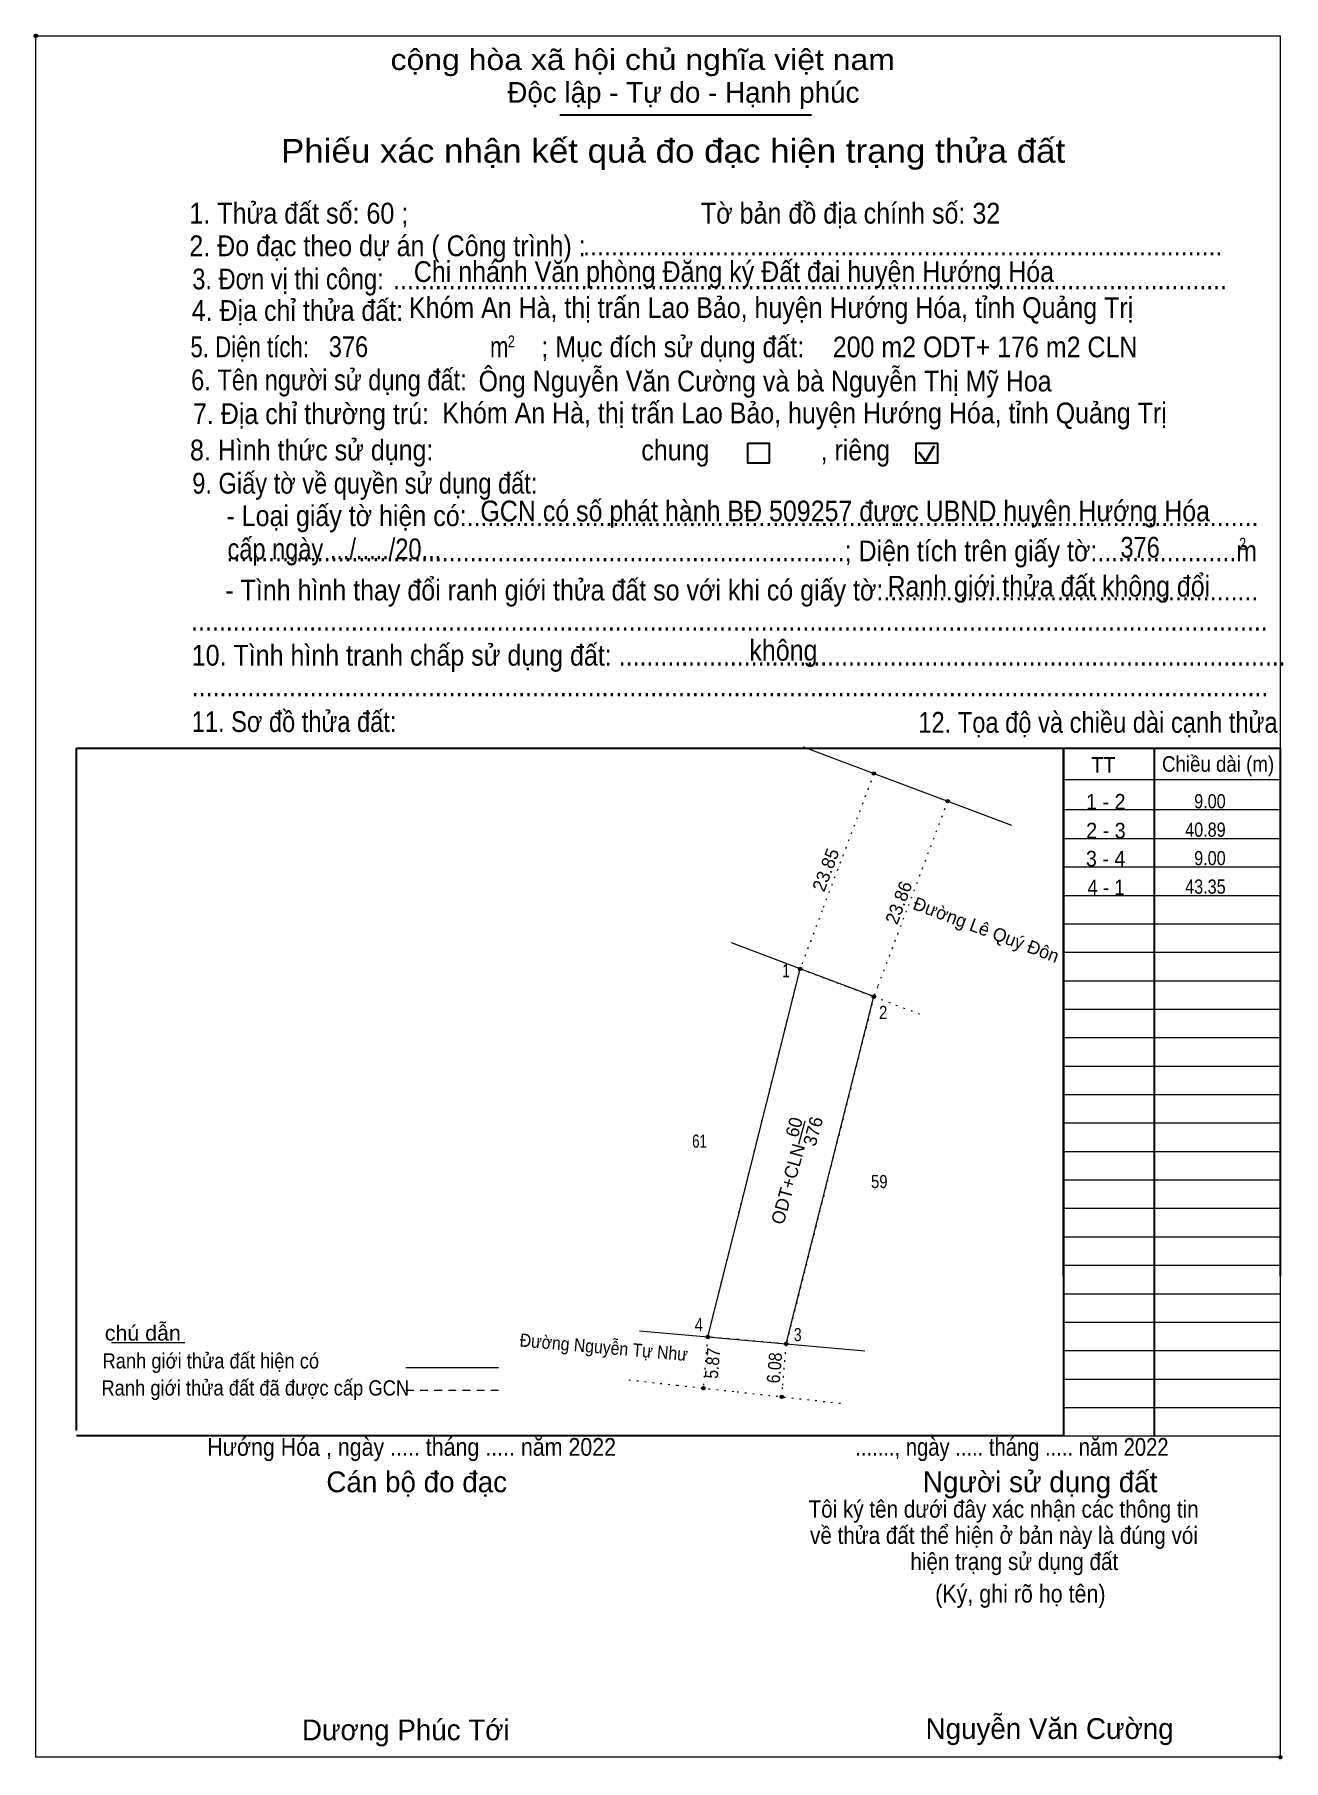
# Model space of a CAD drawing. Header units: metres. Extents: x 536584 to 537312, y 1837352 to 1838050.
# Drawn here: x 536583.7 to 536726.4, y 1837843.5 to 1838040.6 of the extents above.
import ezdxf
from ezdxf.enums import TextEntityAlignment as Align

# ---------------------------------------------------------------- set-up
doc = ezdxf.new("R2010")
doc.units = ezdxf.units.M
doc.header["$LTSCALE"] = 0.6
doc.header["$PDMODE"] = 32
doc.header["$PDSIZE"] = 0.3
doc.linetypes.add('DOTTED', pattern=[1.5, 0.3, -1.2])
doc.linetypes.add('SHORT_DASHED', pattern=[2.7, 1.5, -1.2])
for name, color, linetype, lineweight in [('1', 7, 'DOTTED', 13), ('10', 7, 'Continuous', 13), ('17', 7, 'Continuous', 13), ('18', 7, 'DOTTED', 13), ('2', 7, 'Continuous', 25), ('23', 7, 'Continuous', 13), ('30', 7, 'Continuous', 13), ('50', 7, 'DOTTED', 13), ('54', 7, 'Continuous', 13), ('6', 7, 'Continuous', 13), ('63', 7, 'Continuous', 13)]:
    doc.layers.add(name, color=color, linetype=linetype, lineweight=lineweight)

msp = doc.modelspace()

# ---------------------------------------------------------------- hatches: boundary and pattern name
at = {"layer": '63'}
for points in [[(536679.76, 1837956.23, 1), (536679.36, 1837956.23, 1)], [(536688.19, 1837953.06, 1), (536687.79, 1837953.06, 1)], [(536671.34, 1837933.92, 1), (536670.94, 1837933.92, 1)], [(536679.76, 1837930.74, 1), (536679.36, 1837930.74, 1)], [(536660.79, 1837891.87, 1), (536660.39, 1837891.87, 1)], [(536669.76, 1837891.09, 1), (536669.36, 1837891.09, 1)], [(536660.29, 1837886.02, 1), (536659.89, 1837886.02, 1)], [(536669.24, 1837885.03, 1), (536668.84, 1837885.03, 1)]]:
    msp.add_hatch(color=256, dxfattribs=at).paths.add_polyline_path(points)

# ---------------------------------------------------------------- linework, layer by layer
at = {"layer": '1'}
msp.add_line((536663.93, 1837905.18), (536670.63, 1837931.89), dxfattribs=at)
for points in [[(536670.63, 1837931.89), (536671.14, 1837933.92), (536676.52, 1837931.89)], [(536676.52, 1837931.89), (536679.56, 1837930.74), (536669.56, 1837891.09), (536663.93, 1837891.58)], [(536663.93, 1837891.58), (536660.59, 1837891.87), (536663.93, 1837905.18)]]:
    msp.add_lwpolyline(points, dxfattribs=at)
at = {"layer": '10'}
for p, q in [((536663.93, 1837905.18), (536670.63, 1837931.89)), ((536660.59, 1837891.87), (536663.93, 1837905.18)), ((536652.79, 1837892.56), (536660.59, 1837891.87)), ((536660.59, 1837891.87), (536663.93, 1837891.58))]:
    msp.add_line(p, q, dxfattribs=at)
for points in [[(536670.63, 1837931.89), (536671.14, 1837933.92), (536663.3, 1837936.88)], [(536663.93, 1837891.58), (536669.56, 1837891.09), (536679.56, 1837930.74)]]:
    msp.add_lwpolyline(points, dxfattribs=at)
at = {"layer": '17'}
msp.add_line((536592.49, 1837891.22), (536600.87, 1837891.22), dxfattribs=at)
at = {"layer": '18'}
for p, q in [((536687.99, 1837953.06), (536683.27, 1837940.55)), ((536651.59, 1837886.96), (536657.11, 1837886.35))]:
    msp.add_line(p, q, dxfattribs=at)
for points in [[(536679.56, 1837956.23), (536673.64, 1837940.55), (536671.14, 1837933.92)], [(536683.27, 1837940.55), (536679.99, 1837931.89), (536679.56, 1837930.74)], [(536660.09, 1837886.02), (536660.12, 1837886.35), (536660.59, 1837891.87)], [(536669.04, 1837885.03), (536669.15, 1837886.35), (536669.56, 1837891.09)], [(536657.11, 1837886.35), (536663.93, 1837885.6), (536675.77, 1837884.29)]]:
    msp.add_lwpolyline(points, dxfattribs=at)
at = {"layer": '2'}
for p, q in [((536643.7, 1838031.47), (536672.45, 1838031.47)), ((536588.46, 1837959.11), (536701.23, 1837959.11)), ((536588.46, 1837881.2), (536588.46, 1837959.11)), ((536701.23, 1837959.11), (536701.23, 1837880.56)), ((536701.23, 1837880.56), (536588.46, 1837880.56))]:
    msp.add_line(p, q, dxfattribs=at)
at = {"layer": '2', "lineweight": 35}
for p, q in [((536684.66, 1837992.94), (536685.47, 1837991.89)), ((536685.47, 1837991.89), (536686.45, 1837993.65))]:
    msp.add_line(p, q, dxfattribs=at)
at = {"layer": '2', "lineweight": 13}
msp.add_lwpolyline([(536583.83, 1838040.49), (536725.99, 1838040.49), (536725.99, 1837843.86), (536583.83, 1837843.86)], close=True, dxfattribs=at)
at = {"layer": '2'}
for points in [[(536665.17, 1837993.95), (536667.61, 1837993.95), (536667.61, 1837991.68), (536665.17, 1837991.68)], [(536684.38, 1837993.95), (536686.82, 1837993.95), (536686.82, 1837991.68), (536684.38, 1837991.68)]]:
    msp.add_lwpolyline(points, close=True, dxfattribs=at)
for p in [(536583.83, 1838040.49), (536725.99, 1837843.86)]:
    msp.add_point(p, dxfattribs=at)
at = {"layer": '23'}
for p, q in [((536676.52, 1837931.89), (536671.14, 1837933.92)), ((536679.56, 1837930.74), (536676.52, 1837931.89)), ((536669.56, 1837891.09), (536678.53, 1837890.3))]:
    msp.add_line(p, q, dxfattribs=at)
at = {"layer": '30', "lineweight": 25}
for p, q in [((536701.23, 1837898.82), (536701.23, 1837959.11)), ((536711.57, 1837959.11), (536711.57, 1837880.56))]:
    msp.add_line(p, q, dxfattribs=at)
at = {"layer": '30'}
for p, q in [((536701.23, 1837955.56), (536725.99, 1837955.56)), ((536701.23, 1837952.11), (536725.99, 1837952.11)), ((536701.17, 1837948.8), (536725.92, 1837948.8)), ((536701.23, 1837945.57), (536725.99, 1837945.57)), ((536701.23, 1837942.31), (536725.99, 1837942.31)), ((536701.23, 1837939.06), (536725.99, 1837939.06)), ((536701.23, 1837935.81), (536725.99, 1837935.81)), ((536701.23, 1837932.56), (536725.99, 1837932.56)), ((536701.23, 1837929.31), (536725.99, 1837929.31)), ((536701.23, 1837926.06), (536725.99, 1837926.06)), ((536701.23, 1837922.81), (536725.99, 1837922.81)), ((536701.23, 1837919.56), (536725.99, 1837919.56)), ((536701.23, 1837916.31), (536725.99, 1837916.31)), ((536701.23, 1837913.06), (536725.99, 1837913.06)), ((536701.23, 1837909.81), (536725.99, 1837909.81)), ((536701.23, 1837906.56), (536725.99, 1837906.56)), ((536701.23, 1837903.31), (536725.99, 1837903.31)), ((536701.23, 1837900.06), (536725.99, 1837900.06)), ((536701.23, 1837896.81), (536725.99, 1837896.81)), ((536701.23, 1837893.56), (536725.99, 1837893.56)), ((536701.23, 1837893.55), (536725.99, 1837893.55)), ((536701.23, 1837890.31), (536725.99, 1837890.31)), ((536701.23, 1837887.06), (536725.99, 1837887.06)), ((536701.23, 1837883.81), (536725.99, 1837883.81)), ((536701.23, 1837880.56), (536725.99, 1837880.56))]:
    msp.add_line(p, q, dxfattribs=at)
at = {"layer": '30', "lineweight": 25}
msp.add_lwpolyline([(536701.23, 1837959.11), (536725.99, 1837959.11), (536725.99, 1837898.82)], dxfattribs=at)
at = {"layer": '50'}
msp.add_line((536679.56, 1837930.74), (536684.98, 1837928.69), dxfattribs=at)
at = {"layer": '54'}
msp.add_line((536671.48, 1837959.27), (536695.28, 1837950.32), dxfattribs=at)
at = {"layer": '6'}
msp.add_line((536626.1, 1837888.39), (536636.69, 1837888.39), dxfattribs=at)
at = {"layer": '6', "linetype": 'SHORT_DASHED'}
msp.add_line((536626.1, 1837885.8), (536636.69, 1837885.8), dxfattribs=at)
at = {"layer": '63'}
msp.add_line((536670.99, 1837913.88), (536671.73, 1837916.56), dxfattribs=at)
for centre in [(536679.56, 1837956.23), (536687.99, 1837953.06), (536671.14, 1837933.92), (536679.56, 1837930.74), (536660.59, 1837891.87), (536669.56, 1837891.09), (536660.09, 1837886.02), (536669.04, 1837885.03)]:
    msp.add_circle(centre, 0.2, dxfattribs=at)

# ---------------------------------------------------------------- texts
at = {"layer": '1'}
for s, p in [('60', (536671.1682, 1837915.6352)), ('376', (536673.3381, 1837915.1652)), ('ODT+CLN', (536670.4869, 1837909.1352))]:
    msp.add_text(s, height=1.5, rotation=74.55, dxfattribs=at).set_placement(p, align=Align.CENTER)
for s, width, p in [('61', 0.75, (536659.645, 1837913.49)), ('59', 0.85, (536680.18, 1837908.87))]:
    msp.add_text(s, height=1.5, dxfattribs=dict(at, width=width)).set_placement(p, align=Align.CENTER)
at = {"layer": '10'}
for s, height, width, p in [('1 - 2', 1.773, 0.95, (536706.055, 1837952.12)), ('2 - 3', 1.773, 0.95, (536706.07, 1837948.83)), ('3 - 4', 1.773, 0.95, (536706.04, 1837945.62)), ('4 - 1', 1.768, 0.9, (536706.085, 1837942.34))]:
    msp.add_text(s, height=height, dxfattribs=dict(at, width=width)).set_placement(p, align=Align.CENTER)
at = {"layer": '2'}
for s, height, width, p in [('cộng hòa xã hội chủ nghĩa việt nam', 2.373, 1.15, (536624.35, 1838036.59)), ('1. Thửa đất số: 60 ;                                          Tờ bản đồ địa chính số: 32', 2.38, 0.9, (536601.37, 1838019.04)), ('2. Đo đạc theo dự án ( Công trình) : ', 2.374, 0.9, (536601.37, 1838015.32)), ('............................................................................................', 2.374, 0.9, (536646.35, 1838015.4)), ('3. Đơn vị thi công:', 2.374, 0.85, (536601.7, 1838011.53)), ('Chi nhánh Văn phòng Đăng ký Đất đai huyện Hướng Hóa', 2.372, 0.9, (536627.01, 1838012.37)), ('........................................................................................................................', 2.374, 0.9, (536624.65, 1838011.53)), ('4. Địa chỉ thửa đất:', 2.374, 0.9, (536601.64, 1838007.93)), ('Khóm An Hà, thị trấn Lao Bảo, huyện Hướng Hóa, tỉnh Quảng Trị', 2.37, 0.9, (536626.45, 1838008.26)), ('5. Diện tích:', 2.374, 0.8, (536601.49, 1838003.78)), ('376', 2.37, 0.85, (536617.3, 1838003.8)), ('2', 1.356, 0.8, (536637.74, 1838004.91)), ('; Mục đích sử dụng đất:', 2.373, 0.9, (536641.59, 1838003.78)), ('200 m2 ODT+ 176 m2 CLN', 2.37, 0.9, (536674.87, 1838003.77)), ('m', 2.373, 0.8, (536635.71, 1838003.78)), ('6. Tên người sử dụng đất:', 2.374, 0.85, (536601.57, 1838000)), ('Ông Nguyễn Văn Cường và bà Nguyễn Thị Mỹ Hoa', 2.37, 0.9, (536634.41, 1837999.87)), ('7. Địa chỉ thường trú:', 2.374, 0.9, (536601.78, 1837996.14)), ('Khóm An Hà, thị trấn Lao Bảo, huyện Hướng Hóa, tỉnh Quảng Trị', 2.37, 0.9, (536630.28, 1837996.23)), ('8. Hình thức sử dụng:', 2.374, 0.9, (536601.44, 1837991.99)), ('chung                , riêng', 2.373, 0.9, (536653, 1837991.99)), ('9. Giấy tờ về quyền sử dụng đất:', 2.374, 0.85, (536601.7, 1837988.2)), ('     - Loại giấy tờ hiện có:..................................................................................................................', 2.373, 0.9, (536601.64, 1837984.49)), ('GCN có số phát hành BĐ 509257 được UBND huyện Hướng Hóa ', 2.37, 0.9, (536634.61, 1837985.03)), ('cấp ngày .../...../20...', 2.37, 0.85, (536605.73, 1837980.7)), ('     .........................................................................................; Diện tích trên giấy tờ:....................m', 2.373, 0.9, (536601.64, 1837980.47)), ('376', 2.37, 0.85, (536707.73, 1837980.89)), ('2', 1.356, 0.8, (536721.28, 1837981.81)), ('     - Tình hình thay đổi ranh giới thửa đất so với khi có giấy tờ:......................................................', 2.373, 0.9, (536601.51, 1837976)), ('Ranh giới thửa đất không đổi', 2.366, 0.9, (536681.12, 1837976.44)), ('...........................................................................................................................................................', 2.373, 0.9, (536601.57, 1837972.55)), ('10. Tình hình tranh chấp sử dụng đất: ................................................................................................', 2.374, 0.9, (536601.64, 1837968.55)), ('không', 2.373, 0.9, (536665.34, 1837969.12)), ('...........................................................................................................................................................', 2.373, 0.9, (536601.64, 1837965.04)), ('11. Sơ đồ thửa đất:', 2.374, 0.85, (536601.64, 1837960.97)), ('12. Tọa độ và chiều dài cạnh thửa', 2.379, 0.85, (536684.64, 1837960.88)), ('Hướng Hóa , ngày ..... tháng ..... năm 2022', 2.03, 0.9, (536603.41, 1837878.29)), ('......., ngày ..... tháng ..... năm 2022', 2.03, 0.85, (536677.44, 1837878.29)), ('(Ký, ghi rõ họ tên)', 2.034, 0.9, (536686.57, 1837861.53))]:
    msp.add_text(s, height=height, dxfattribs=dict(at, width=width)).set_placement(p)
for s, height, p in [('Độc lập - Tự do - Hạnh phúc', 2.373, (536637.69, 1838032.85)), ('Cán bộ đo đạc', 2.373, (536617.02, 1837874.13)), ('Người sử dụng đất', 2.373, (536685.16, 1837874.13)), ('Dương Phúc Tới', 2.37, (536614.23, 1837845.8)), ('Nguyễn Văn Cường', 2.37, (536685.47, 1837845.95))]:
    msp.add_text(s, height=height, dxfattribs=at).set_placement(p)
for s, height, width, p in [('Phiếu xác nhận kết quả đo đạc hiện trạng thửa đất', 2.711, 1.1, (536656.63, 1838026)), ('Tôi ký tên dưới đây xác nhận các thông tin', 1.96, 0.9, (536694.385, 1837871.23)), ('về thửa đất thể hiện ở bản này là đúng vói', 1.96, 0.9, (536694.425, 1837868.23)), ('hiện trạng sử dụng đất', 1.96, 0.9, (536695.605, 1837865.24))]:
    msp.add_text(s, height=height, dxfattribs=dict(at, width=width)).set_placement(p, align=Align.CENTER)
msp.add_text('.', height=0.6781, dxfattribs=at).set_placement((536725.9649, 1837843.49), align=Align.CENTER)
at = {"layer": '30'}
for s, height, width, p in [('TT', 1.768, 0.95, (536704.4, 1837956.33)), ('Chiều dài (m)', 1.773, 0.9, (536712.48, 1837956.43))]:
    msp.add_text(s, height=height, dxfattribs=dict(at, width=width)).set_placement(p)
at = {"layer": '6'}
for s, height, width, p in [('chú dẫn', 1.737, 1.05, (536591.71, 1837891.46)), ('Ranh giới thửa đất hiện có ', 1.737, 0.9, (536591.45, 1837888.27)), ('Ranh giới thửa đất đã được cấp GCN', 1.742, 0.9, (536591.32, 1837885.18))]:
    msp.add_text(s, height=height, dxfattribs=dict(at, width=width)).set_placement(p)
at = {"layer": '63'}
for s, height, width, p in [('9.00', 1.625, 0.85, (536719.75, 1837952.25)), ('40.89', 1.625, 0.85, (536719.75, 1837949)), ('9.00', 1.625, 0.85, (536719.75, 1837945.75)), ('43.35', 1.625, 0.85, (536719.75, 1837942.5)), (' 1', 1.5, 0.75, (536669.95, 1837932.96)), (' 2', 1.5, 0.85, (536681.1, 1837928.19)), (' 4', 1.5, 0.85, (536660.04, 1837892.52)), (' 3', 1.5, 0.8, (536671.31, 1837891.39))]:
    msp.add_text(s, height=height, dxfattribs=dict(at, width=width)).set_placement(p, align=Align.RIGHT)
for s, rotation, p in [('23.85', 69.316, (536674.7708, 1837944.9601)), ('23.86', 69.316, (536683.1084, 1837941.2201)), ('Đường Lê Quý Đôn', 339.31, (536692.13, 1837937.6772))]:
    msp.add_text(s, height=1.5, rotation=rotation, dxfattribs=at).set_placement(p, align=Align.CENTER)
at = {"layer": '63', "width": 0.9}
for s, rotation, p in [('Đường Nguyễn Tự Như', 355.03, (536648.65, 1837889.9504)), ('5.87', 85.133, (536661.8766, 1837888.8014)), ('6.08', 85.056, (536668.9492, 1837888.2754))]:
    msp.add_text(s, height=1.5, rotation=rotation, dxfattribs=at).set_placement(p, align=Align.CENTER)

doc.saveas('drawing.dxf')
